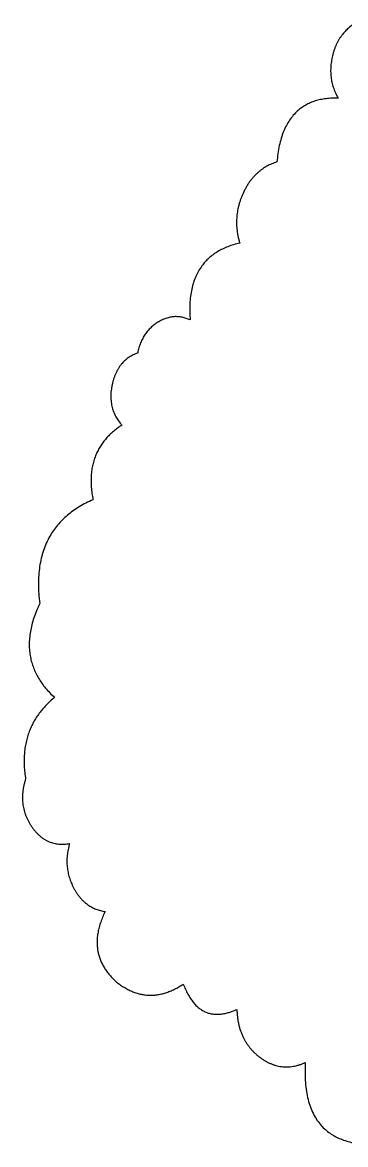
# Model space of a CAD drawing. Header units: metres. Extents: x -17 to 580, y -130 to 19.
# Drawn here: x 13.956 to 14.385, y -84.598 to -83.109 of the extents above; entities that cross this region are included whole.
import ezdxf

# ---------------------------------------------------------------- set-up
doc = ezdxf.new("R2010")
doc.units = ezdxf.units.M
doc.layers.add('Imported blocks', color=7, linetype='Continuous', true_color=0x7a8bf7)
doc.layers.add('Walls', color=7, linetype='Continuous', true_color=0xc7c7c7)

# ---------------------------------------------------------------- blocks, each defined once
blk = doc.blocks.new('Birch tree M')
at = {"layer": 'Imported blocks'}
for points in [[(4.4543, 3.1977), (4.4499, 3.2842), (4.3634, 3.2805)], [(4.5146, 3.1963), (4.4848, 3.2123), (4.4543, 3.1977)], [(4.5493, 3.147), (4.5444, 3.1804), (4.5146, 3.1963)], [(4.6216, 3.1251), (4.5957, 3.1698), (4.5493, 3.147)], [(4.7092, 3.1295), (4.664, 3.155), (4.6216, 3.1251)], [(4.7316, 3.0544), (4.7526, 3.1016), (4.7092, 3.1295)], [(4.7754, 3.0318), (4.7587, 3.0533), (4.7316, 3.0544)], [(4.7864, 2.9838), (4.792, 3.0104), (4.7754, 3.0318)], [(4.8375, 2.9693), (4.816, 2.991), (4.7864, 2.9838)], [(4.8513, 2.9181), (4.8589, 2.9476), (4.8375, 2.9693)], [(4.8245, 2.8255), (4.8686, 2.8629), (4.8513, 2.9181)], [(4.8558, 2.7244), (4.8831, 2.7883), (4.8245, 2.8255)], [(4.8006, 2.6047), (4.8782, 2.6415), (4.8558, 2.7244)], [(4.773, 2.5198), (4.8196, 2.5516), (4.8006, 2.6047)], [(4.7908, 2.4763), (4.7945, 2.5032), (4.773, 2.5198)], [(4.762, 2.4391), (4.7872, 2.4493), (4.7908, 2.4763)], [(4.7401, 2.4033), (4.7595, 2.4161), (4.762, 2.4391)], [(4.6447, 2.3075), (4.7135, 2.3272), (4.6987, 2.3972)], [(4.6987, 2.3972), (4.7208, 2.3906), (4.7401, 2.4033)], [(4.6469, 2.2527), (4.6581, 2.2806), (4.6447, 2.3075)], [(4.6074, 2.2146), (4.6357, 2.2247), (4.6469, 2.2527)], [(4.5367, 2.1379), (4.6087, 2.1425), (4.6074, 2.2146)], [(4.5495, 2.0922), (4.5537, 2.118), (4.5367, 2.1379)], [(4.5229, 2.053), (4.5453, 2.0665), (4.5495, 2.0922)]]:
    blk.add_open_spline(points, degree=2, dxfattribs=at)

msp = doc.modelspace()

# ---------------------------------------------------------------- block references
at = {"layer": 'Walls', "xscale": 1.026826097332595, "yscale": 1.205815059304464, "rotation": 174.2559584485006}
msp.add_blockref('Birch tree M', (19.2683163, -81.1105427), dxfattribs=at)

doc.saveas('drawing.dxf')
